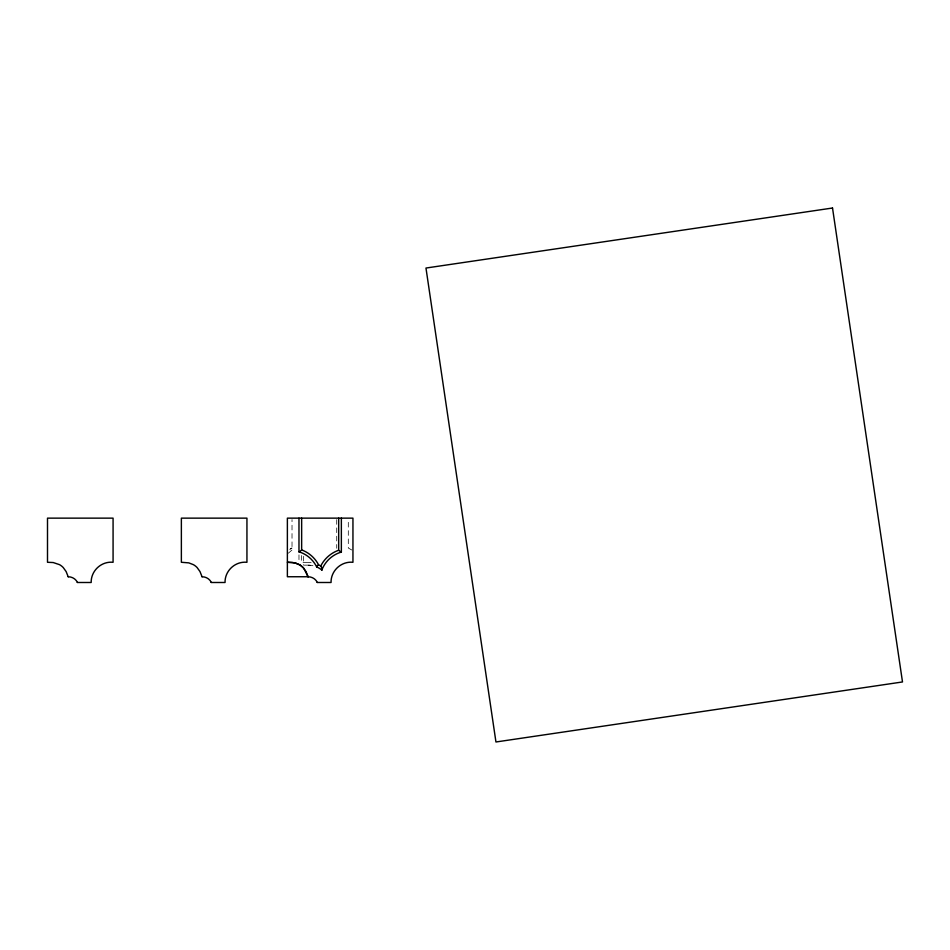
<?xml version="1.0" encoding="UTF-8"?>
<svg xmlns="http://www.w3.org/2000/svg" width="950" height="950" viewBox="0 0 950 950"><rect width="100%" height="100%" fill="white"/><g stroke="black" fill="none" stroke-linecap="round" stroke-linejoin="round"><path stroke-width="0.71" stroke-dasharray="4.75 3.56" d="M303.608 556.332L303.608 565.143L308.239 565.143L308.287 562.471L301.649 562.471L301.649 555.085M288.301 553.209L292.018 550.026L292.018 519.567M289.691 549.349L292.018 547.996L288.539 550.014M308.239 565.143L308.429 565.155A23.916 23.916 0 0 1 312.918 565.713L313.464 565.844A22.646 22.646 0 0 0 308.239 565.191M351.785 550.014L348.306 547.996L348.306 519.567M336.716 519.579L336.716 548.269M298.977 554.871L298.977 562.21M308.287 562.495A25.792 25.792 0 0 1 311.161 562.697"/><path stroke-width="1.43" d="M316.659 566.913C318.309 562.317 322.952 567.316 321.967 570.154A21.126 21.126 0 0 0 316.659 566.924A29.058 29.058 0 0 0 299.024 551.831M303.822 568.337L308.061 576.745L287.375 576.745L287.375 518.142L352.949 518.142L352.949 562.281C341.24 561.082 330.802 570.736 331.051 582.492L317.134 582.492M77.259 582.492L91.176 582.492C90.927 570.736 101.365 561.082 113.074 562.281L113.074 518.142L47.5 518.142L47.5 562.281L53.212 562.543L59.506 564.656A15.96 15.96 0 0 1 63.246 567.554L66.132 571.579L68.186 576.745M211.126 582.492L225.043 582.492C224.794 570.736 235.232 561.082 246.941 562.281L246.941 518.142L181.367 518.142L181.367 562.281L188.789 562.875L193.373 564.656A15.96 15.96 0 0 1 197.113 567.554L199.999 571.579L202.053 576.745M292.006 562.4L287.375 562.281L294.797 562.875L299.381 564.656A15.96 15.96 0 0 1 303.121 567.554L306.007 571.579L308.061 576.745M292.386 562.447L295.438 563.041M295.818 563.16L300.224 565.155L303.525 567.981M341.359 518.142L341.359 552.247L338.675 550.299L338.675 518.142M301.649 518.142L301.649 550.05L298.977 551.997L298.977 518.142M308.061 576.781A10.236 10.236 0 0 1 317.336 582.398M321.812 570.095A29.83 29.83 0 0 1 341.311 552.081M301.696 549.931A31.457 31.457 0 0 1 318.594 564.858M320.756 566.01A31.837 31.837 0 0 1 338.651 550.252M202.053 576.781A10.236 10.236 0 0 1 211.328 582.386M68.186 576.781A10.236 10.236 0 0 1 77.461 582.386M832.521 208.014L425.968 268.043L495.947 741.986L902.5 681.957L832.521 208.014"/></g></svg>
